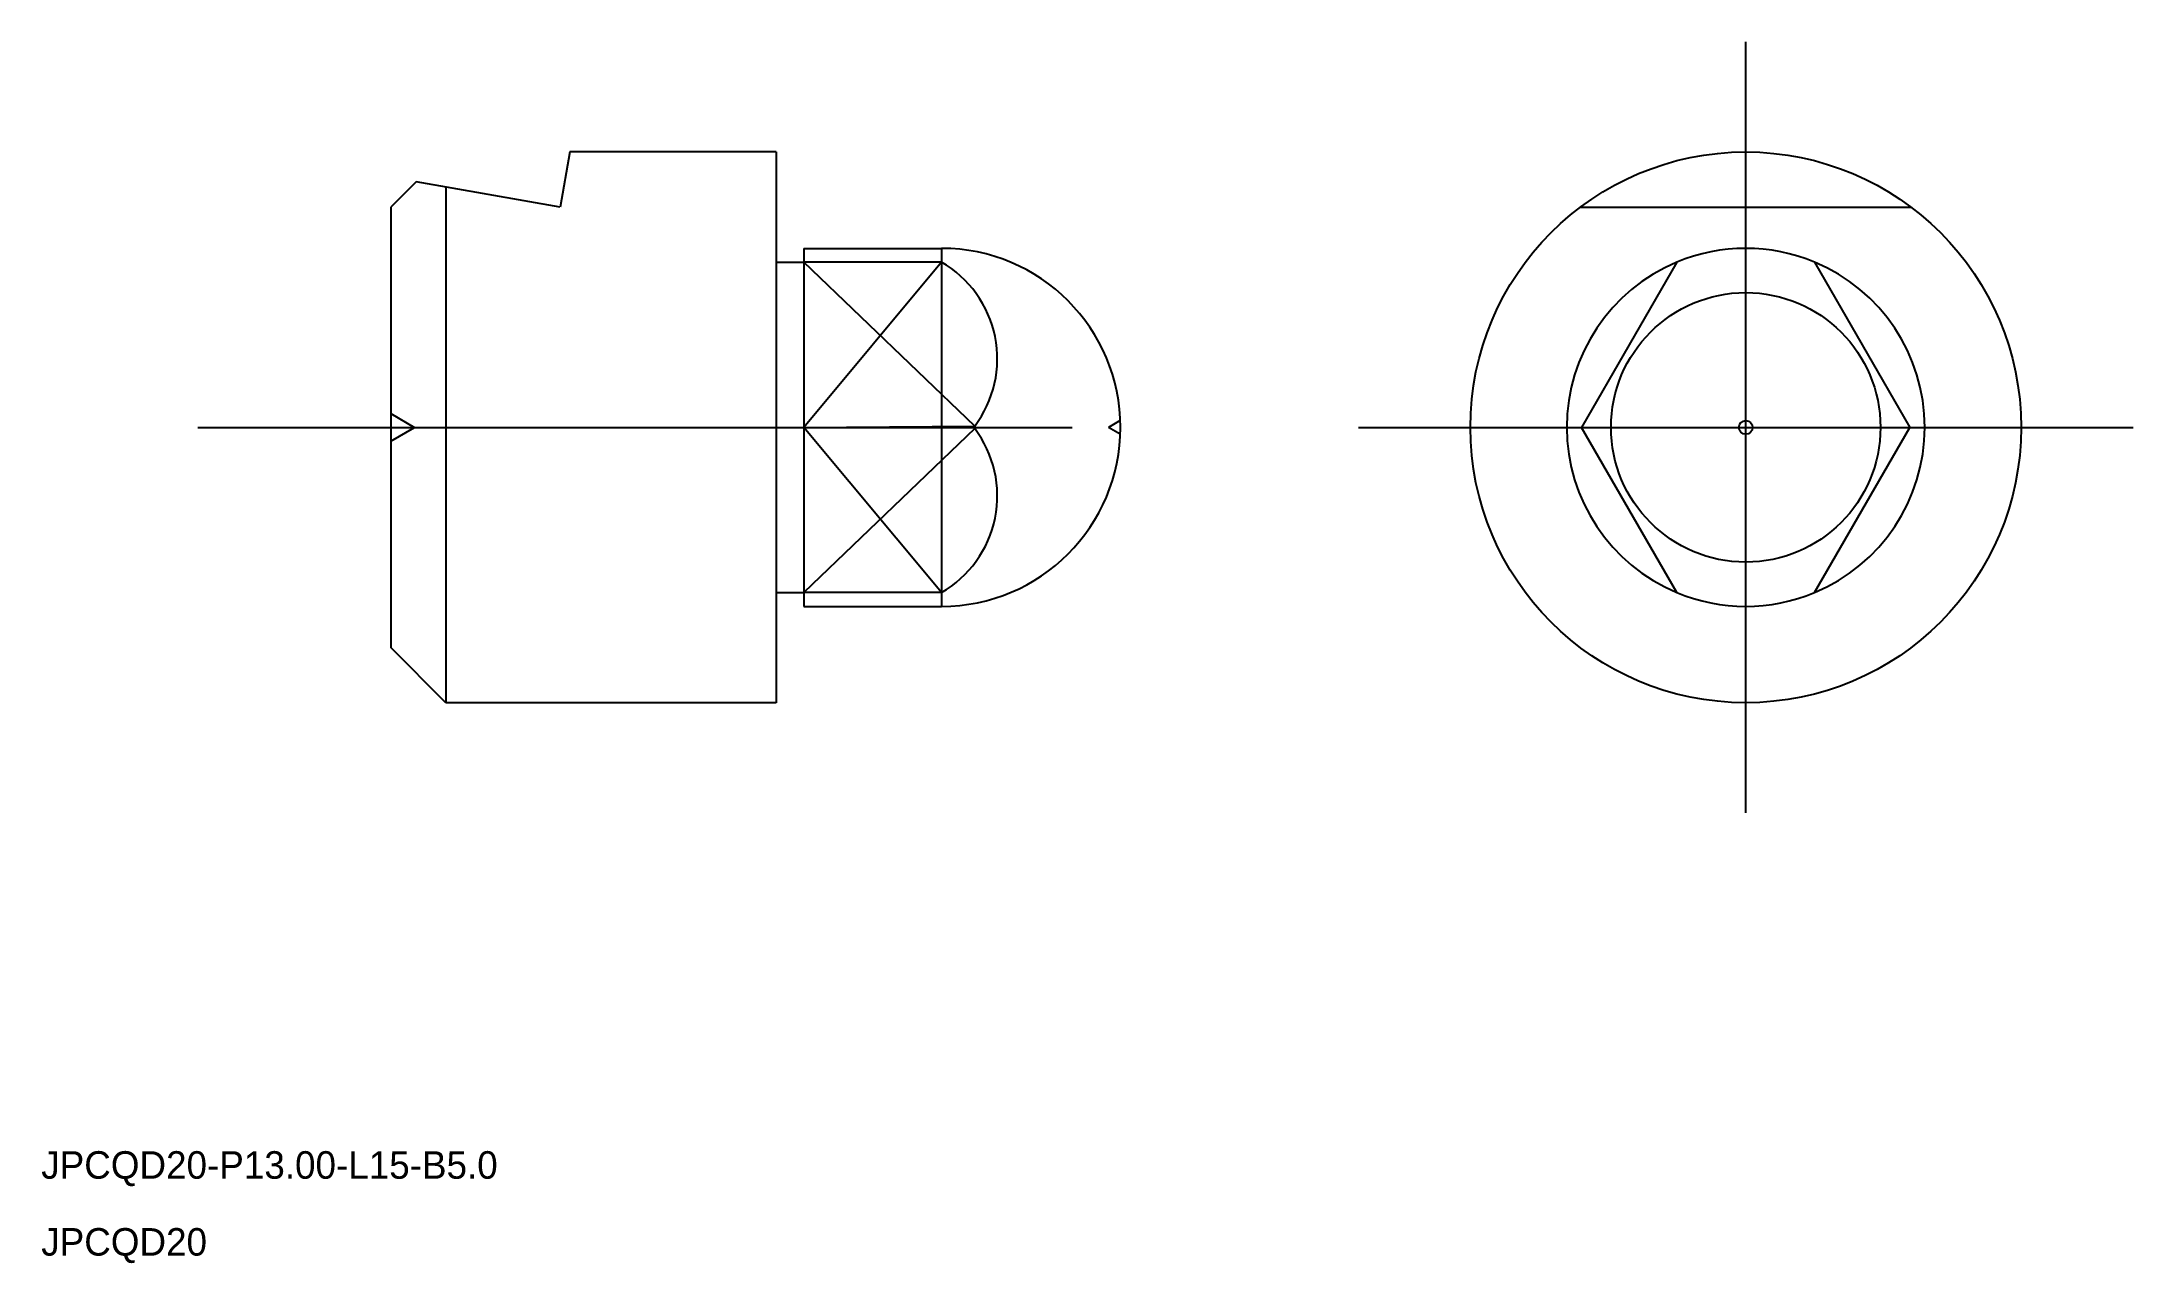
# Model space of a CAD drawing. Extents: x 556.9 to 632.8, y 576.6 to 620.9.
import ezdxf

# ---------------------------------------------------------------- set-up
doc = ezdxf.new("R2010")
doc.units = 0
for name, pattern in [('CENTER', [50.8, 31.75, -6.35, 6.35, -6.35]), ('DASHED', [19.05, 12.7, -6.35]), ('PHANTOM', [63.5, 31.75, -6.35, 6.35, -6.35, 6.35, -6.35])]:
    doc.linetypes.add(name, pattern=pattern)
doc.layers.get('0').update_dxf_attribs({"linetype": 'CONTINUOUS'})
doc.layers.add('CENTER', color=1, linetype='CENTER')

msp = doc.modelspace()

# ---------------------------------------------------------------- linework, layer by layer
at = {"color": 7, "linetype": 'CONTINUOUS'}
for p, q in [((576.045, 616.926), (575.692, 614.926)), ((583.545, 616.926), (576.045, 616.926)), ((583.545, 616.926), (583.545, 596.926)), ((570.466, 615.847), (569.545, 614.926)), ((575.692, 614.926), (570.466, 615.847)), ((571.545, 615.657), (571.545, 596.926)), ((569.545, 614.926), (569.545, 598.926)), ((583.545, 612.926), (584.545, 612.926)), ((584.545, 613.426), (589.545, 613.426)), ((584.545, 613.426), (584.545, 600.426)), ((589.545, 612.926), (584.545, 612.926)), ((589.545, 613.426), (589.545, 600.426)), ((616.25, 612.926), (612.786, 606.926)), ((621.25, 612.926), (624.714, 606.926)), ((584.545, 606.926), (590.751, 606.968)), ((616.25, 600.926), (612.786, 606.926)), ((621.25, 600.926), (624.714, 606.926)), ((583.545, 600.926), (584.545, 600.926)), ((589.545, 600.926), (584.545, 600.926)), ((584.545, 600.426), (589.545, 600.426)), ((571.545, 596.926), (569.545, 598.926)), ((583.545, 596.926), (571.545, 596.926))]:
    msp.add_line(p, q, dxfattribs=at)
at = {"color": 3, "linetype": 'DASHED'}
for p, q in [((612.75, 614.926), (624.75, 614.926)), ((569.545, 607.426), (570.411, 606.926)), ((569.545, 606.426), (570.411, 606.926)), ((596.039, 607.176), (595.606, 606.926)), ((596.039, 606.676), (595.606, 606.926))]:
    msp.add_line(p, q, dxfattribs=at)
at = {"color": 3, "linetype": 'CONTINUOUS'}
for p, q in [((589.545, 612.926), (584.545, 606.926)), ((590.751, 606.968), (584.545, 612.926)), ((589.545, 600.926), (584.545, 606.926)), ((590.751, 606.883), (584.545, 600.926))]:
    msp.add_line(p, q, dxfattribs=at)
at = {"color": 7, "linetype": 'CONTINUOUS'}
for radius in [10, 4.892, 0.25]:
    msp.add_circle((618.75, 606.926), radius, dxfattribs=at)
for centre, start, end in [((589.545, 606.926), 270, 90), ((618.75, 606.926), 67.38014, 112.61986), ((618.75, 606.926), 247.38014, 292.61986)]:
    msp.add_arc(centre, 6.5, start, end, dxfattribs=at)
for centre, start, end in [((587.516, 609.414), 322.91952, 59.98562), ((587.516, 604.438), 300.01438, 37.08048)]:
    msp.add_arc(centre, 4.056, start, end)
at = {"color": 3, "linetype": 'PHANTOM'}
for start, end in [(112.61986, 247.38014), (292.61986, 67.38014)]:
    msp.add_arc((618.75, 606.926), 6.5, start, end, dxfattribs=at)
at = {"layer": 'CENTER', "color": 1, "linetype": 'CENTER'}
for p, q in [((618.75, 592.926), (618.75, 620.926)), ((562.545, 606.926), (599.545, 606.926)), ((604.682, 606.926), (632.819, 606.926))]:
    msp.add_line(p, q, dxfattribs=at)

# ---------------------------------------------------------------- texts
at = {"color": 7, "linetype": 'CONTINUOUS'}
for s, p in [('JPCQD20-P13.00-L15-B5.0', (556.855, 579.641)), ('JPCQD20', (556.855, 576.849))]:
    msp.add_text(s, height=1, dxfattribs=at).set_placement(p)

doc.saveas('drawing.dxf')
